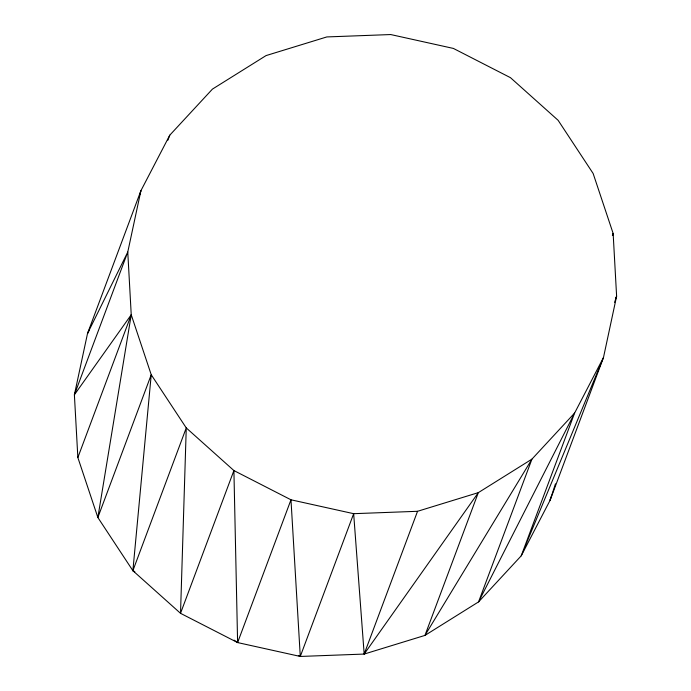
<?xml version="1.0" encoding="UTF-8"?>
<svg xmlns="http://www.w3.org/2000/svg" width="691" height="691" viewBox="0 0 691 691"><rect width="100%" height="100%" fill="white"/><g stroke="black" fill="none" stroke-linecap="round" stroke-linejoin="round"><path stroke-width="1.04" d="M89.51 329.676L87.515 333.503L127.766 252.034L74.386 394.803L131.238 314.785L97.863 517.516L132.879 570.688L180.524 613.323L237.609 642.57L300.283 656.45L364.174 654.066L424.948 635.409L478.561 601.896L521.23 555.814L550.105 500.258L603.485 357.497L616.614 296.197L613.142 233.446L593.137 173.484L558.121 120.312L510.476 77.677L453.391 48.43L390.717 34.55L326.826 36.934L266.052 55.591L212.439 89.104L169.77 135.186L140.895 190.742L87.515 333.503L74.386 394.803L77.858 457.554L97.863 517.516L151.234 374.747L131.238 314.785L127.766 252.034L140.895 190.742L139.729 194.888M550.77 497.149L550.105 500.258L555.452 483.855M612.632 235.545L613.142 233.446L612.39 235.458M614.601 302.356L616.614 296.197L615.854 298.21M167.887 140.213L169.77 135.186M77.858 457.554L131.238 314.785M234.059 640.134L237.609 642.57L290.98 499.8L353.662 513.681L417.545 511.297L478.327 492.64L531.94 459.135L574.61 413.054L603.485 357.497L521.23 555.814L574.61 413.054L478.561 601.896L531.94 459.135L424.948 635.409L478.327 492.64L364.174 654.066L353.662 513.681L300.283 656.45L298.365 655.474M364.174 654.066L417.545 511.297M134.788 571.664L132.879 570.688L151.234 374.747L186.259 427.919L233.904 470.562L290.98 499.8L300.283 656.45M134.65 571.906L132.879 570.688L186.259 427.919L180.524 613.323L233.904 470.562L237.609 642.57"/></g></svg>
